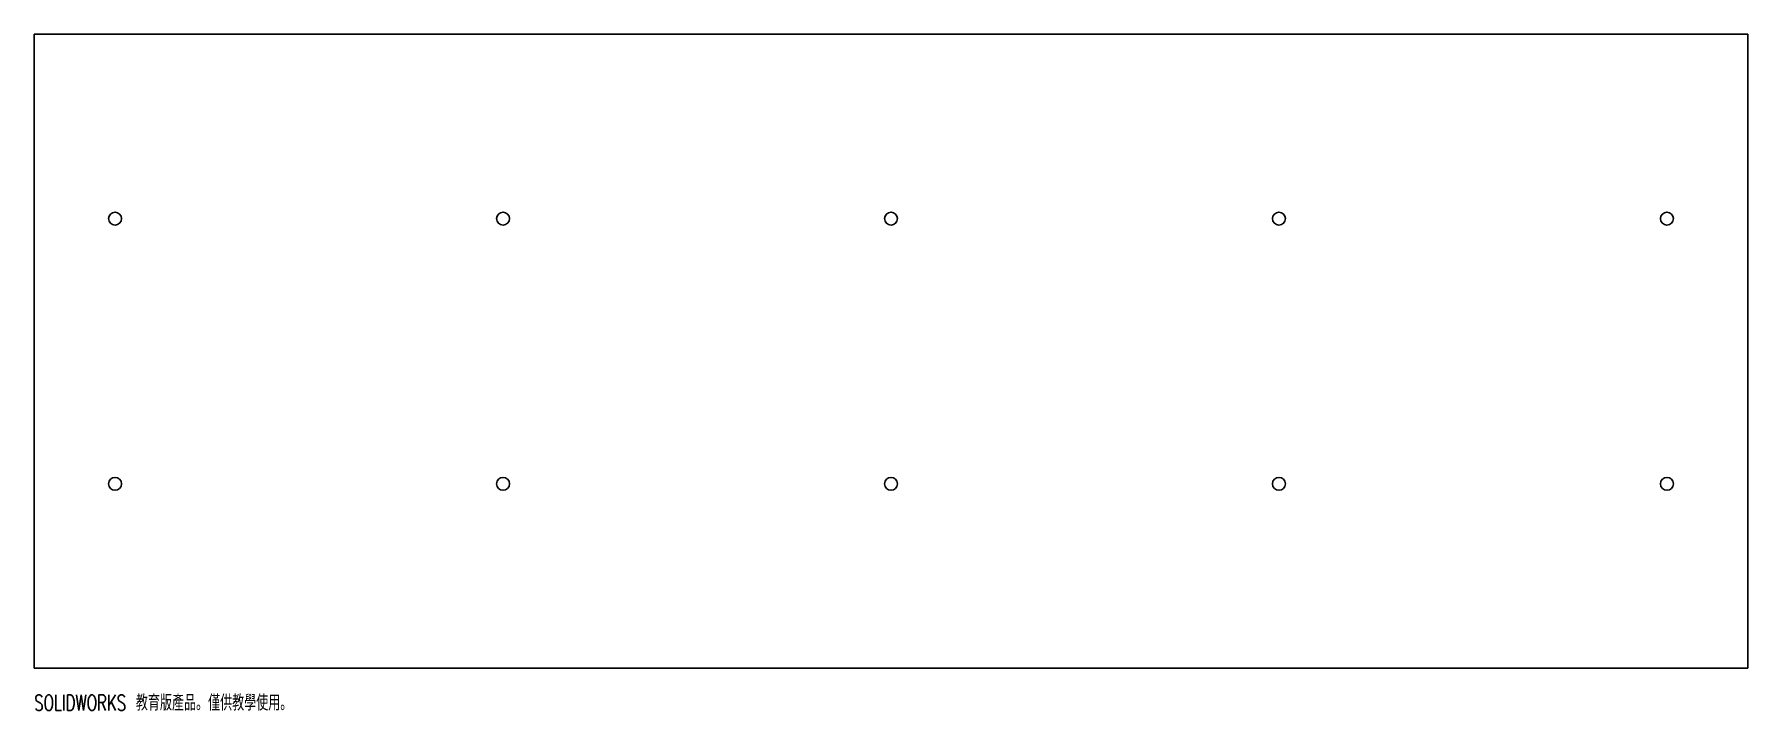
# Model space of a CAD drawing. Header units: millimetres. Extents: x -265 to 265, y -111 to 98.
import ezdxf

# ---------------------------------------------------------------- set-up
doc = ezdxf.new("R2010")
doc.units = ezdxf.units.MM
doc.styles.add('SLDTEXTSTYLE0', font='TXT', dxfattribs={"width": 0.7, "bigfont": 'bigfont'})

msp = doc.modelspace()

# ---------------------------------------------------------------- linework, layer by layer
at = {"color": 7, "linetype": 'Continuous', "lineweight": 25}
for p, q in [((-265, -98), (-265, 98)), ((-265, 98), (265, 98)), ((265, -98), (265, 98)), ((-265, -98), (265, -98))]:
    msp.add_line(p, q, dxfattribs=at)
for centre in [(-240, 41), (-120, 41), (0, 41), (120, 41), (240, 41), (-240, -41), (-120, -41), (0, -41), (120, -41), (240, -41)]:
    msp.add_circle(centre, 2, dxfattribs=at)

# ---------------------------------------------------------------- texts
at = {"color": 7, "linetype": 'Continuous', "insert": (-265, -106.27), "char_height": 4.8336, "attachment_point": 1, "style": 'SLDTEXTSTYLE0'}
msp.add_mtext('SOLIDWORKS 教育版產品。僅供教學使用。', dxfattribs=at)

doc.saveas('drawing.dxf')
